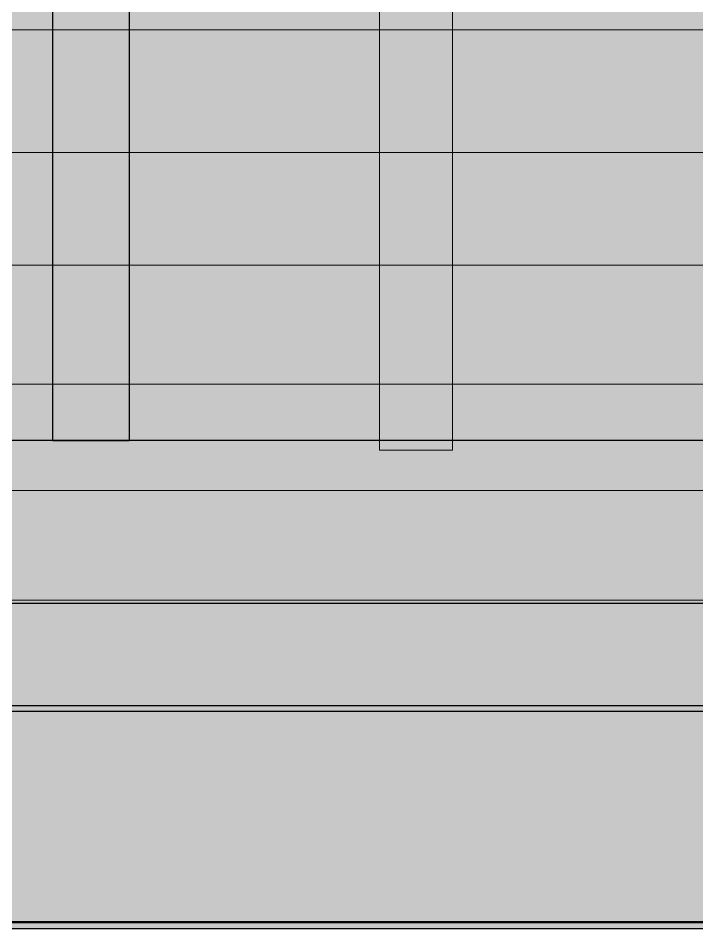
# Model space of a CAD drawing. Header units: millimetres. Extents: x 1 to 41669, y 1850 to 28527.
# Drawn here: x 12858 to 13892, y 8264 to 9651 of the extents above; entities that cross this region are included whole.
import ezdxf

# ---------------------------------------------------------------- set-up
doc = ezdxf.new("R2010")
doc.units = ezdxf.units.MM
doc.header["$LTSCALE"] = 50
for name, color, linetype in [('00_Wand_Bestand', 7, 'Continuous'), ('01_Daemmung_neu', 9, 'Continuous'), ('02_Grundstuecksgrenze', 8, 'Continuous'), ('05_Linien_stark', 7, 'Continuous'), ('06_Linien_fein', 3, 'Continuous')]:
    doc.layers.add(name, color=color, linetype=linetype)

msp = doc.modelspace()

# ---------------------------------------------------------------- hatches: boundary and pattern name
at = {"layer": '00_Wand_Bestand'}
for points in [[(1.4, 9008.3), (33689.7, 9008.3), (33689.7, 8274.8), (1.4, 8274.8)], [(3.5, 8604.2), (33690.2, 8604.2), (33690.2, 8272.9), (3.5, 8272.9)]]:
    msp.add_hatch(color=7, dxfattribs=at).paths.add_polyline_path(points)
at = {"layer": '01_Daemmung_neu'}
msp.add_hatch(color=7, dxfattribs=at).paths.add_polyline_path([(11049.8, 17953.8), (24526.3, 17953.8), (24526.3, 8595), (11049.8, 8595)])
at = {"layer": '02_Grundstuecksgrenze'}
for points in [[(12910.8, 9007.4), (12910.8, 11033.7), (13027.3, 11027.2), (13027.3, 9007.4)], [(11251.6, 8759.8), (21503.4, 8759.8), (21503.4, 8264), (11251.6, 8264)]]:
    msp.add_hatch(color=7, dxfattribs=at).paths.add_polyline_path(points)

# ---------------------------------------------------------------- linework, layer by layer
at = {"layer": '00_Wand_Bestand'}
for points in [[(1.4, 9008.3), (33689.7, 9008.3), (33689.7, 8274.8), (1.4, 8274.8)], [(3.5, 8604.2), (33690.2, 8604.2), (33690.2, 8272.9), (3.5, 8272.9)]]:
    msp.add_lwpolyline(points, close=True, dxfattribs=at)
at = {"layer": '01_Daemmung_neu'}
msp.add_lwpolyline([(11049.8, 17953.8), (24526.3, 17953.8), (24526.3, 8595), (11049.8, 8595)], close=True, dxfattribs=at)
at = {"layer": '02_Grundstuecksgrenze'}
for points in [[(12910.8, 9007.4), (12910.8, 11033.7), (13027.3, 11027.2), (13027.3, 9007.4)], [(11251.6, 8759.8), (21503.4, 8759.8), (21503.4, 8264), (11251.6, 8264)]]:
    msp.add_lwpolyline(points, close=True, dxfattribs=at)
at = {"layer": '05_Linien_stark', "lineweight": 18}
msp.add_lwpolyline([(13408.6, 11625.5), (13519.8, 11625.5), (13519.8, 8993), (13408.6, 8993)], close=True, dxfattribs=at)
at = {"layer": '06_Linien_fein', "lineweight": 9}
for p, q in [((24529.4, 9633.3), (11045.8, 9633.3)), ((24528.4, 9446.8), (11044.8, 9446.8)), ((24528.8, 9275.1), (11045.2, 9275.1)), ((24528.2, 9093.9), (11044.6, 9093.9)), ((24530.3, 8931.6), (11046.7, 8931.6)), ((11254.2, 8764.6), (21493.5, 8764.6))]:
    msp.add_line(p, q, dxfattribs=at)

doc.saveas('drawing.dxf')
